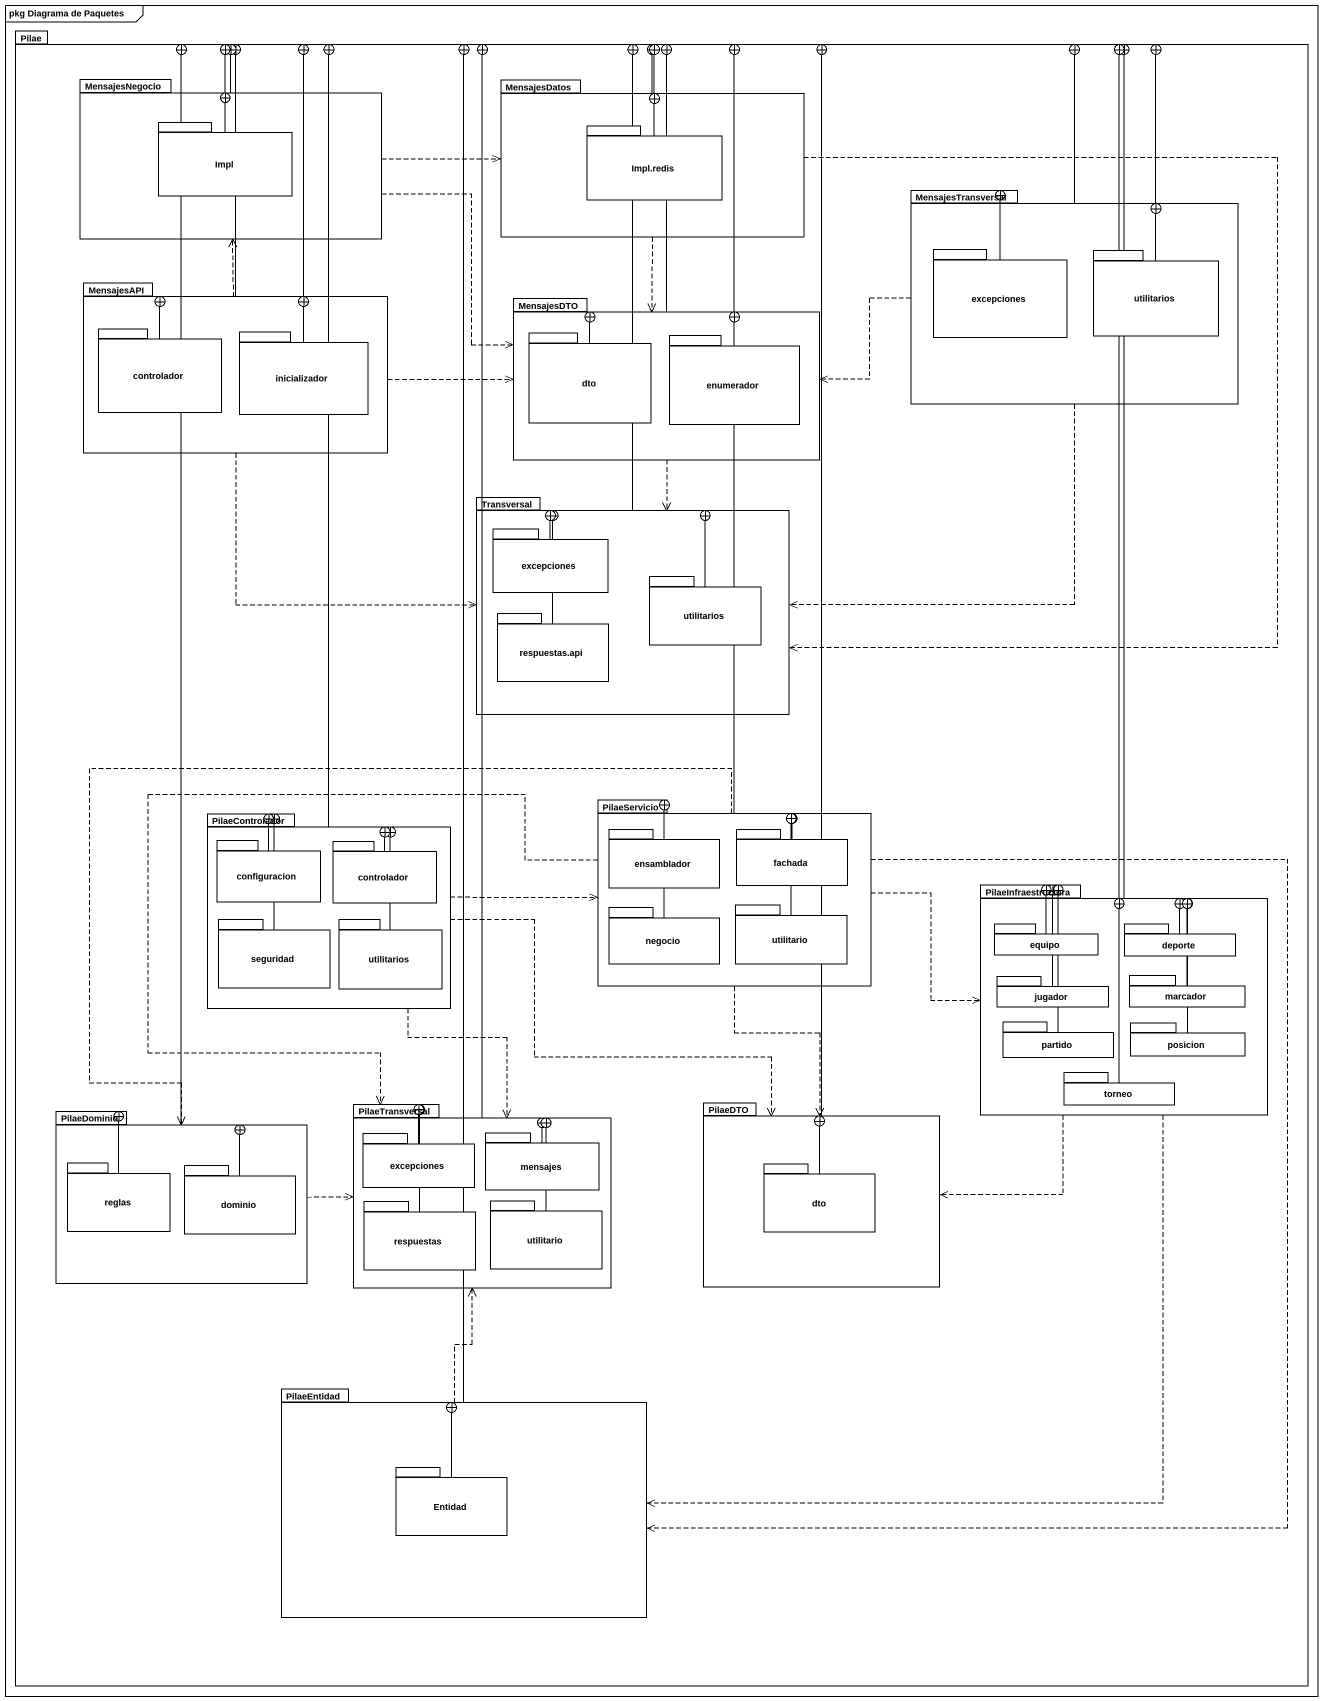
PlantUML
@startuml
mainframe pkg Diagrama de Paquetes
package Pilae {
  package MensajesNegocio {
    package Impl {
    }
  }
  package MensajesDatos {
    package "Impl.redis" as Impl_redis {
    }
  }
  package MensajesTransversal {
    package excepciones {
    }
    package utilitarios {
    }
  }
  package MensajesAPI {
    package controlador {
    }
    package inicializador {
    }
  }
  package MensajesDTO {
    package dto {
    }
    package enumerador {
    }
  }
  package Transversal {
    package "excepciones" as excepciones_2 {
    }
    package "utilitarios" as utilitarios_2 {
    }
    package "respuestas.api" as respuestas_api {
    }
  }
  package PilaeControlador {
    package configuracion {
    }
    package "controlador" as controlador_2 {
    }
    package seguridad {
    }
    package "utilitarios" as utilitarios_3 {
    }
  }
  package PilaeServicio {
    package ensamblador {
    }
    package fachada {
    }
    package negocio {
    }
    package utilitario {
    }
  }
  package PilaeInfraestructura {
    package equipo {
    }
    package deporte {
    }
    package jugador {
    }
    package marcador {
    }
    package partido {
    }
    package posicion {
    }
    package torneo {
    }
  }
  package PilaeDominio {
    package reglas {
    }
    package dominio {
    }
  }
  package PilaeTransversal {
    package "excepciones" as excepciones_3 {
    }
    package mensajes {
    }
    package respuestas {
    }
    package "utilitario" as utilitario_2 {
    }
  }
  package PilaeDTO {
    package "dto" as dto_2 {
    }
  }
  package PilaeEntidad {
    package Entidad {
    }
  }
}
MensajesNegocio --+ Pilae
MensajesNegocio .right.> MensajesDatos
MensajesNegocio .right.> MensajesDTO
MensajesDatos --+ Pilae
MensajesDatos ..> MensajesDTO
MensajesDatos ..> Transversal
Impl --+ Pilae
Impl -right-+ MensajesNegocio
Impl_redis --+ Pilae
Impl_redis -up-+ MensajesDatos
MensajesTransversal --+ Pilae
MensajesTransversal .left.> MensajesDTO
MensajesTransversal ..> Transversal
excepciones -right-+ MensajesTransversal
utilitarios --+ Pilae
utilitarios -left-+ MensajesTransversal
MensajesAPI --+ Pilae
MensajesAPI .up.> MensajesNegocio
MensajesAPI .right.> MensajesDTO
MensajesAPI .right.> Transversal
MensajesDTO --+ Pilae
MensajesDTO ..> Transversal
controlador -right-+ MensajesAPI
inicializador --+ Pilae
inicializador -left-+ MensajesAPI
dto -right-+ MensajesDTO
enumerador --+ Pilae
enumerador -left-+ MensajesDTO
Transversal --+ Pilae
excepciones_2 -right-+ Transversal
utilitarios_2 -left-+ Transversal
respuestas_api -right-+ Transversal
PilaeControlador -right-+ Pilae
PilaeControlador .right.> PilaeServicio
PilaeControlador ..> PilaeTransversal
PilaeControlador .right.> PilaeDTO
PilaeServicio -left-+ Pilae
PilaeServicio .right.> PilaeInfraestructura
PilaeServicio .left.> PilaeDominio
PilaeServicio ..> PilaeTransversal
PilaeServicio ..> PilaeDTO
PilaeServicio ..> PilaeEntidad
configuracion --+ PilaeControlador
controlador_2 --+ PilaeControlador
ensamblador -right-+ PilaeServicio
fachada --+ PilaeServicio
PilaeInfraestructura -left-+ Pilae
PilaeInfraestructura ..> PilaeDTO
PilaeInfraestructura ..> PilaeEntidad
seguridad -up-+ PilaeControlador
utilitarios_3 -up-+ PilaeControlador
negocio -up-+ PilaeServicio
utilitario -up-+ PilaeServicio
equipo --+ PilaeInfraestructura
deporte --+ PilaeInfraestructura
jugador -right-+ PilaeInfraestructura
marcador -left-+ PilaeInfraestructura
partido -up-+ PilaeInfraestructura
posicion -up-+ PilaeInfraestructura
torneo -left-+ Pilae
torneo -up-+ PilaeInfraestructura
PilaeDominio -up-+ Pilae
PilaeDominio .right.> PilaeTransversal
PilaeTransversal -up-+ Pilae
excepciones_3 -right-+ PilaeTransversal
mensajes -left-+ PilaeTransversal
PilaeDTO -up-+ Pilae
reglas -right-+ PilaeDominio
dominio -left-+ PilaeDominio
dto_2 -up-+ PilaeDTO
respuestas -up-+ PilaeTransversal
utilitario_2 -up-+ PilaeTransversal
PilaeEntidad -up-+ Pilae
PilaeEntidad .up.> PilaeTransversal
Entidad -right-+ PilaeEntidad
@enduml
